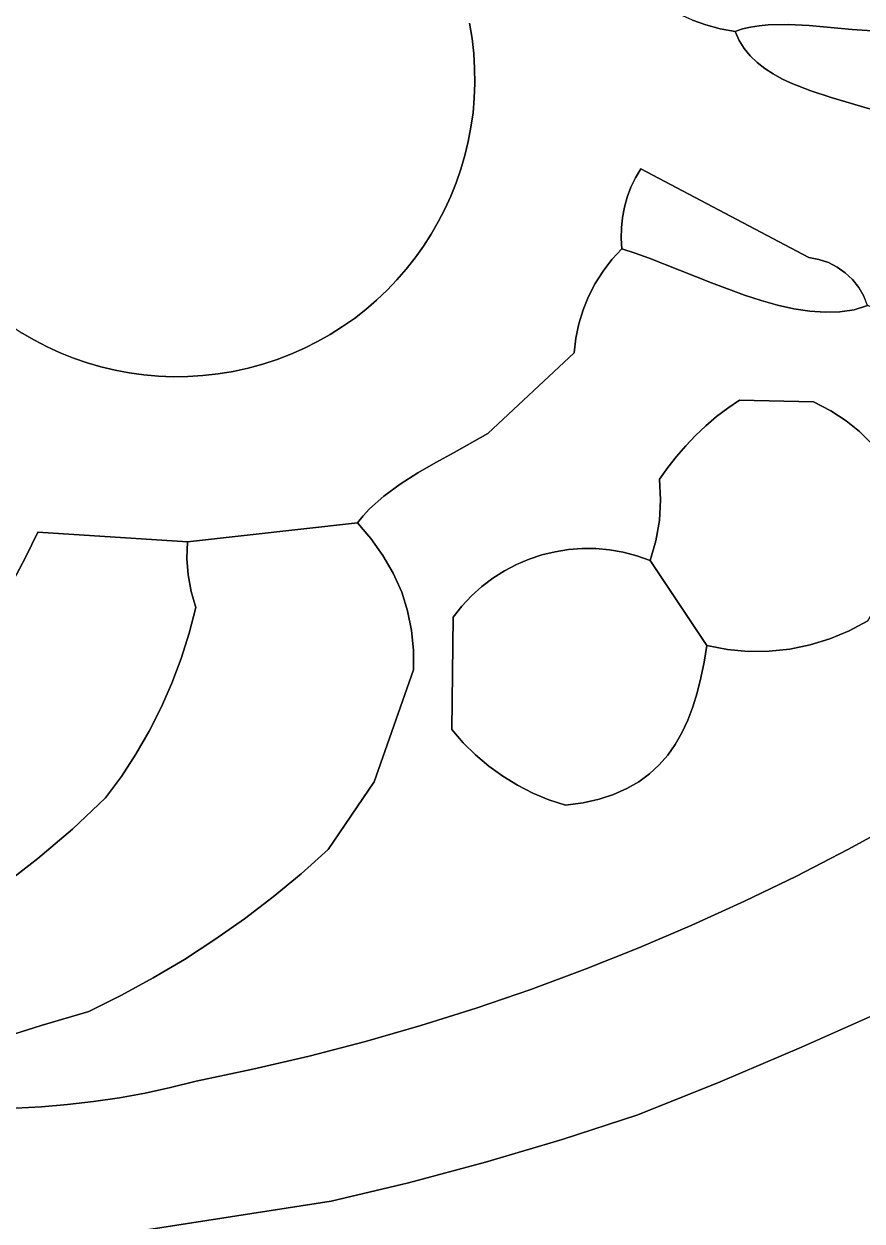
# Model space of a CAD drawing. Header units: inches. Extents: x 37.2 to 70.6, y 17.4 to 61.6.
# Drawn here: x 45.7 to 48.581, y 28.759 to 32.874 of the extents above; entities that cross this region are included whole.
import ezdxf

# ---------------------------------------------------------------- set-up
doc = ezdxf.new("R2010")
doc.units = ezdxf.units.IN
doc.layers.add('SURFACES_FOR_SKETCHUP', color=7, linetype='Continuous')

msp = doc.modelspace()

# ---------------------------------------------------------------- linework, layer by layer
at = {"layer": 'SURFACES_FOR_SKETCHUP'}
for points, invisible_edges in [([(45.3815, 33.2586), (46.4196, 31.6795), (46.0356, 33.6886)], 11), ([(47.2321, 32.8761), (46.0356, 33.6886), (46.4196, 31.6795)], 11), ([(48.5869, 33.5645), (48.4654, 33.5201), (48.6163, 32.8496)], 10), ([(48.4654, 33.5201), (48.3459, 33.4792), (48.547, 32.8551)], 10), ([(48.547, 32.8551), (48.6163, 32.8496), (48.4654, 33.5201)], 10), ([(48.3459, 33.4792), (48.12, 33.4052), (48.3275, 32.8714)], 10), ([(48.3275, 32.8714), (48.4, 32.8679), (48.3459, 33.4792)], 10), ([(48.4, 32.8679), (48.547, 32.8551), (48.3459, 33.4792)], 10), ([(48.0448, 32.8702), (48.0672, 33.3936), (47.9987, 32.8865)], 3), ([(48.1976, 32.8631), (48.0672, 33.3936), (48.0448, 32.8702)], 11), ([(48.0672, 33.3936), (48.1976, 32.8631), (48.12, 33.4052)], 3), ([(48.2591, 32.8704), (48.3275, 32.8714), (48.12, 33.4052)], 10), ([(48.2273, 32.8677), (48.12, 33.4052), (48.1976, 32.8631)], 3), ([(48.2591, 32.8704), (48.12, 33.4052), (48.2273, 32.8677)], 3), ([(46.4196, 31.6795), (45.3815, 33.2586), (45.6531, 31.8379)], 11), ([(47.2321, 32.8761), (47.2407, 32.8241), (47.7853, 33.0489)], 10), ([(47.8129, 33.0144), (47.7853, 33.0489), (47.2407, 32.8241)], 10), ([(47.8129, 33.0144), (47.2407, 32.8241), (47.2466, 32.7724)], 9), ([(47.8129, 33.0144), (47.2466, 32.7724), (47.2498, 32.7209)], 9), ([(47.8129, 33.0144), (47.2498, 32.7209), (47.8438, 32.9828)], 3), ([(47.2504, 32.6697), (47.8438, 32.9828), (47.2498, 32.7209)], 3), ([(47.2504, 32.6697), (47.8207, 32.3761), (47.8438, 32.9828)], 11), ([(47.8779, 32.9541), (47.8438, 32.9828), (47.8207, 32.3761)], 10), ([(47.9151, 32.9285), (47.8779, 32.9541), (47.8207, 32.3761)], 10), ([(47.9554, 32.9059), (47.9151, 32.9285), (47.8207, 32.3761)], 10), ([(47.9987, 32.8865), (47.9554, 32.9059), (47.8207, 32.3761)], 10), ([(47.9987, 32.8865), (47.8207, 32.3761), (48.0448, 32.8702)], 3), ([(46.4196, 31.6795), (47.0737, 32.1095), (47.2321, 32.8761)], 11), ([(47.0737, 32.1095), (47.1003, 32.1508), (47.2321, 32.8761)], 10), ([(47.1003, 32.1508), (47.1249, 32.1932), (47.2321, 32.8761)], 10), ([(47.2407, 32.8241), (47.2321, 32.8761), (47.1249, 32.1932)], 10), ([(48.0448, 32.8702), (47.8207, 32.3761), (48.1763, 32.789)], 11), ([(48.0937, 32.8571), (48.1976, 32.8631), (48.0448, 32.8702)], 3), ([(48.0448, 32.8702), (48.1763, 32.789), (48.0937, 32.8571)], 3), ([(48.0937, 32.8571), (48.1701, 32.8564), (48.1976, 32.8631)], 9), ([(48.0937, 32.8571), (48.1454, 32.8474), (48.1701, 32.8564)], 8), ([(48.159, 32.8168), (48.1454, 32.8474), (48.0937, 32.8571)], 8), ([(48.159, 32.8168), (48.0937, 32.8571), (48.1763, 32.789)], 3), ([(48.1454, 32.8474), (48.159, 32.8168), (48.1701, 32.8564)], 2), ([(48.1976, 32.8631), (48.1701, 32.8564), (48.159, 32.8168)], 10), ([(48.159, 32.8168), (48.1763, 32.789), (48.1976, 32.8631)], 10), ([(48.1969, 32.7638), (48.2273, 32.8677), (48.1763, 32.789)], 3), ([(48.1976, 32.8631), (48.1763, 32.789), (48.2273, 32.8677)], 3), ([(48.2591, 32.8704), (48.2273, 32.8677), (48.1969, 32.7638)], 10), ([(48.2206, 32.741), (48.2591, 32.8704), (48.1969, 32.7638)], 3), ([(48.2206, 32.741), (48.247, 32.7204), (48.2591, 32.8704)], 10), ([(48.3275, 32.8714), (48.2591, 32.8704), (48.247, 32.7204)], 10), ([(48.247, 32.7204), (48.2756, 32.7018), (48.3275, 32.8714)], 10), ([(48.2756, 32.7018), (48.3061, 32.6849), (48.3275, 32.8714)], 10), ([(48.4, 32.8679), (48.3275, 32.8714), (48.3061, 32.6849)], 10), ([(48.3061, 32.6849), (48.3382, 32.6697), (48.4, 32.8679)], 10), ([(48.3382, 32.6697), (48.4056, 32.6433), (48.4, 32.8679)], 10), ([(48.547, 32.8551), (48.4, 32.8679), (48.4056, 32.6433)], 10), ([(48.4749, 32.6209), (48.547, 32.8551), (48.4056, 32.6433)], 3), ([(48.6163, 32.8496), (48.547, 32.8551), (48.4749, 32.6209)], 10), ([(48.6072, 32.5819), (48.6163, 32.8496), (48.4749, 32.6209)], 3), ([(47.1249, 32.1932), (47.1475, 32.2369), (47.2407, 32.8241)], 10), ([(47.168, 32.2816), (47.2407, 32.8241), (47.1475, 32.2369)], 3), ([(47.2407, 32.8241), (47.168, 32.2816), (47.2466, 32.7724)], 3), ([(47.1863, 32.3274), (47.2466, 32.7724), (47.168, 32.2816)], 3), ([(47.1863, 32.3274), (47.2024, 32.3741), (47.2466, 32.7724)], 10), ([(47.2466, 32.7724), (47.2024, 32.3741), (47.2498, 32.7209)], 3), ([(48.1969, 32.7638), (48.1763, 32.789), (47.8207, 32.3761)], 10), ([(48.2206, 32.741), (48.1969, 32.7638), (47.8207, 32.3761)], 10), ([(47.2024, 32.3741), (47.2163, 32.4216), (47.2498, 32.7209)], 10), ([(47.2498, 32.7209), (47.2163, 32.4216), (47.2504, 32.6697)], 3), ([(48.247, 32.7204), (48.2206, 32.741), (47.8207, 32.3761)], 10), ([(48.2756, 32.7018), (48.247, 32.7204), (47.8207, 32.3761)], 10), ([(48.3061, 32.6849), (48.2756, 32.7018), (47.8207, 32.3761)], 10), ([(48.3382, 32.6697), (48.3061, 32.6849), (47.8207, 32.3761)], 10), ([(47.228, 32.47), (47.2504, 32.6697), (47.2163, 32.4216)], 3), ([(47.2504, 32.6697), (47.228, 32.47), (47.2485, 32.619)], 3), ([(47.2485, 32.619), (47.8207, 32.3761), (47.2504, 32.6697)], 3), ([(47.8207, 32.3761), (48.3983, 32.0708), (48.3382, 32.6697)], 10), ([(48.3382, 32.6697), (48.3983, 32.0708), (48.4056, 32.6433)], 3), ([(48.4056, 32.6433), (48.3983, 32.0708), (48.4749, 32.6209)], 3), ([(47.228, 32.47), (47.2372, 32.519), (47.2485, 32.619)], 10), ([(47.2441, 32.5687), (47.2485, 32.619), (47.2372, 32.519)], 2), ([(47.2441, 32.5687), (47.8207, 32.3761), (47.2485, 32.619)], 3), ([(48.4749, 32.6209), (48.3983, 32.0708), (48.6072, 32.5819)], 3), ([(47.2372, 32.519), (47.8024, 32.3447), (47.2441, 32.5687)], 3), ([(47.8207, 32.3761), (47.2441, 32.5687), (47.8024, 32.3447)], 3), ([(48.4329, 32.0646), (48.6072, 32.5819), (48.3983, 32.0708)], 3), ([(48.4656, 32.0536), (48.6072, 32.5819), (48.4329, 32.0646)], 3), ([(48.699, 32.552), (48.6072, 32.5819), (48.4656, 32.0536)], 10), ([(48.4656, 32.0536), (48.496, 32.0381), (48.699, 32.552)], 10), ([(48.7915, 32.5248), (48.699, 32.552), (48.496, 32.0381)], 10), ([(47.228, 32.47), (47.7869, 32.3122), (47.2372, 32.519)], 3), ([(47.8024, 32.3447), (47.2372, 32.519), (47.7869, 32.3122)], 3), ([(48.496, 32.0381), (48.5238, 32.0185), (48.7915, 32.5248)], 10), ([(48.5238, 32.0185), (48.5486, 31.9951), (48.7915, 32.5248)], 10), ([(48.8847, 32.5002), (48.7915, 32.5248), (48.5486, 31.9951)], 10), ([(47.2163, 32.4216), (47.7743, 32.2785), (47.228, 32.47)], 3), ([(47.7869, 32.3122), (47.228, 32.47), (47.7743, 32.2785)], 3), ([(48.5486, 31.9951), (48.5698, 31.9683), (48.8847, 32.5002)], 10), ([(48.7749, 31.8439), (48.8847, 32.5002), (48.5698, 31.9683)], 11), ([(47.2024, 32.3741), (47.7646, 32.2439), (47.2163, 32.4216)], 3), ([(47.7743, 32.2785), (47.2163, 32.4216), (47.7646, 32.2439)], 3), ([(47.1863, 32.3274), (47.7578, 32.2087), (47.2024, 32.3741)], 3), ([(47.7646, 32.2439), (47.2024, 32.3741), (47.7578, 32.2087)], 3), ([(47.7869, 32.3122), (47.9538, 32.0274), (47.8024, 32.3447)], 3), ([(47.8024, 32.3447), (47.9538, 32.0274), (47.8207, 32.3761)], 3), ([(48.0641, 31.9833), (47.8207, 32.3761), (47.9538, 32.0274)], 3), ([(47.8207, 32.3761), (48.0641, 31.9833), (48.3983, 32.0708)], 3), ([(47.168, 32.2816), (47.691, 32.0236), (47.1863, 32.3274)], 3), ([(47.7578, 32.2087), (47.1863, 32.3274), (47.7541, 32.1729)], 3), ([(47.7541, 32.1729), (47.1863, 32.3274), (47.691, 32.0236)], 11), ([(47.7743, 32.2785), (47.85, 32.0683), (47.7869, 32.3122)], 3), ([(47.9538, 32.0274), (47.7869, 32.3122), (47.85, 32.0683)], 3), ([(47.1475, 32.2369), (47.6642, 31.9813), (47.168, 32.2816)], 3), ([(47.691, 32.0236), (47.168, 32.2816), (47.6642, 31.9813)], 3), ([(47.7646, 32.2439), (47.85, 32.0683), (47.7743, 32.2785)], 3), ([(47.1249, 32.1932), (47.6413, 31.9369), (47.1475, 32.2369)], 3), ([(47.6642, 31.9813), (47.1475, 32.2369), (47.6413, 31.9369)], 3), ([(47.7578, 32.2087), (47.85, 32.0683), (47.7646, 32.2439)], 3), ([(47.1003, 32.1508), (47.6413, 31.9369), (47.1249, 32.1932)], 3), ([(47.7541, 32.1729), (47.85, 32.0683), (47.7578, 32.2087)], 3), ([(47.0737, 32.1095), (47.6225, 31.8907), (47.1003, 32.1508)], 3), ([(47.6413, 31.9369), (47.1003, 32.1508), (47.6225, 31.8907)], 3), ([(47.7215, 32.0635), (47.7541, 32.1729), (47.691, 32.0236)], 3), ([(47.7215, 32.0635), (47.7534, 32.1368), (47.7541, 32.1729)], 9), ([(47.7215, 32.0635), (47.7558, 32.1006), (47.7534, 32.1368)], 8), ([(47.7541, 32.1729), (47.7534, 32.1368), (47.8015, 32.0859)], 10), ([(47.7558, 32.1006), (47.8015, 32.0859), (47.7534, 32.1368)], 2), ([(47.7541, 32.1729), (47.8015, 32.0859), (47.85, 32.0683)], 9), ([(47.0737, 32.1095), (46.4196, 31.6795), (47.0452, 32.0696)], 3), ([(47.0452, 32.0696), (47.6079, 31.8428), (47.0737, 32.1095)], 3), ([(47.6225, 31.8907), (47.0737, 32.1095), (47.6079, 31.8428)], 3), ([(47.7558, 32.1006), (47.7215, 32.0635), (47.8015, 32.0859)], 2), ([(47.0452, 32.0696), (46.4196, 31.6795), (47.0148, 32.031)], 3), ([(47.0148, 32.031), (47.5975, 31.7937), (47.0452, 32.0696)], 3), ([(47.6079, 31.8428), (47.0452, 32.0696), (47.5975, 31.7937)], 3), ([(47.9538, 32.0274), (47.85, 32.0683), (47.6413, 31.9369)], 10), ([(47.6642, 31.9813), (47.6413, 31.9369), (47.85, 32.0683)], 10), ([(47.6642, 31.9813), (47.85, 32.0683), (47.691, 32.0236)], 3), ([(47.7215, 32.0635), (47.691, 32.0236), (47.8015, 32.0859)], 10), ([(47.85, 32.0683), (47.8015, 32.0859), (47.691, 32.0236)], 10), ([(48.1775, 31.9415), (48.3983, 32.0708), (48.0641, 31.9833)], 3), ([(48.1775, 31.9415), (48.2345, 31.9231), (48.3983, 32.0708)], 10), ([(48.2345, 31.9231), (48.291, 31.9074), (48.3983, 32.0708)], 10), ([(48.291, 31.9074), (48.3468, 31.8949), (48.3983, 32.0708)], 10), ([(48.3468, 31.8949), (48.4014, 31.8864), (48.3983, 32.0708)], 10), ([(48.4329, 32.0646), (48.3983, 32.0708), (48.4014, 31.8864)], 10), ([(48.4656, 32.0536), (48.4329, 32.0646), (48.4014, 31.8864)], 10), ([(46.4711, 31.6907), (47.0148, 32.031), (46.4196, 31.6795)], 3), ([(47.0148, 32.031), (46.4711, 31.6907), (46.9825, 31.994)], 3), ([(46.9825, 31.994), (47.2956, 31.466), (47.0148, 32.031)], 3), ([(47.5975, 31.7937), (47.0148, 32.031), (47.5916, 31.7435)], 3), ([(47.5916, 31.7435), (47.0148, 32.031), (47.2956, 31.466)], 3), ([(47.6079, 31.8428), (47.5975, 31.7937), (47.9538, 32.0274)], 10), ([(47.9538, 32.0274), (47.5975, 31.7937), (48.0814, 31.5239)], 11), ([(47.6225, 31.8907), (47.6079, 31.8428), (47.9538, 32.0274)], 10), ([(47.6413, 31.9369), (47.6225, 31.8907), (47.9538, 32.0274)], 10), ([(48.0641, 31.9833), (47.9538, 32.0274), (48.0814, 31.5239)], 10), ([(48.4014, 31.8864), (48.4544, 31.8826), (48.4656, 32.0536)], 10), ([(48.496, 32.0381), (48.4656, 32.0536), (48.4544, 31.8826)], 10), ([(48.5238, 32.0185), (48.496, 32.0381), (48.4544, 31.8826)], 10), ([(48.4544, 31.8826), (48.5054, 31.8841), (48.5238, 32.0185)], 10), ([(48.5486, 31.9951), (48.5238, 32.0185), (48.5054, 31.8841)], 10), ([(46.9825, 31.994), (46.4711, 31.6907), (46.9485, 31.9584)], 3), ([(46.9485, 31.9584), (47.2956, 31.466), (46.9825, 31.994)], 3), ([(48.1775, 31.9415), (48.0641, 31.9833), (48.1602, 31.5811)], 10), ([(48.0814, 31.5239), (48.1201, 31.5535), (48.0641, 31.9833)], 10), ([(48.1201, 31.5535), (48.1602, 31.5811), (48.0641, 31.9833)], 10), ([(48.5698, 31.9683), (48.5486, 31.9951), (48.5054, 31.8841)], 10), ([(46.5214, 31.7043), (46.9485, 31.9584), (46.4711, 31.6907)], 3), ([(46.9485, 31.9584), (46.5214, 31.7043), (46.9127, 31.9245)], 3), ([(46.9127, 31.9245), (47.2956, 31.466), (46.9485, 31.9584)], 3), ([(48.2345, 31.9231), (48.1775, 31.9415), (48.1602, 31.5811)], 10), ([(48.5054, 31.8841), (48.5541, 31.8916), (48.5698, 31.9683)], 10), ([(48.587, 31.9384), (48.5698, 31.9683), (48.5541, 31.8916)], 10), ([(48.5999, 31.9058), (48.587, 31.9384), (48.5541, 31.8916)], 2), ([(48.587, 31.9384), (48.6863, 31.8716), (48.5698, 31.9683)], 3), ([(48.7749, 31.8439), (48.5698, 31.9683), (48.6863, 31.8716)], 3), ([(46.9127, 31.9245), (46.5214, 31.7043), (46.8753, 31.8923)], 3), ([(46.5704, 31.7203), (46.8753, 31.8923), (46.5214, 31.7043)], 3), ([(46.8753, 31.8923), (46.5704, 31.7203), (46.8362, 31.8618)], 3), ([(46.8362, 31.8618), (47.1788, 31.4009), (46.8753, 31.8923)], 3), ([(46.8753, 31.8923), (47.1788, 31.4009), (46.9127, 31.9245)], 3), ([(47.2956, 31.466), (46.9127, 31.9245), (47.1788, 31.4009)], 3), ([(48.291, 31.9074), (48.2345, 31.9231), (48.1602, 31.5811)], 10), ([(48.291, 31.9074), (48.1602, 31.5811), (48.3468, 31.8949)], 3), ([(48.4141, 31.5747), (48.3468, 31.8949), (48.1602, 31.5811)], 3), ([(48.3468, 31.8949), (48.4141, 31.5747), (48.4014, 31.8864)], 3), ([(48.5541, 31.8916), (48.4738, 31.5437), (48.6863, 31.8716)], 11), ([(48.5054, 31.8841), (48.4738, 31.5437), (48.5541, 31.8916)], 3), ([(48.6863, 31.8716), (48.5999, 31.9058), (48.5541, 31.8916)], 8), ([(46.6182, 31.7386), (46.8362, 31.8618), (46.5704, 31.7203)], 3), ([(46.7956, 31.8332), (46.8362, 31.8618), (46.6182, 31.7386)], 10), ([(46.8362, 31.8618), (46.7956, 31.8332), (47.1165, 31.3666)], 10), ([(47.1165, 31.3666), (47.1788, 31.4009), (46.8362, 31.8618)], 10), ([(48.4014, 31.8864), (48.4141, 31.5747), (48.4544, 31.8826)], 3), ([(48.4544, 31.8826), (48.4141, 31.5747), (48.5054, 31.8841)], 3), ([(48.4738, 31.5437), (48.5054, 31.8841), (48.4141, 31.5747)], 3), ([(48.5266, 31.5097), (48.6863, 31.8716), (48.4738, 31.5437)], 3), ([(48.6863, 31.8716), (48.5266, 31.5097), (48.7749, 31.8439)], 3), ([(45.6943, 31.8113), (45.1542, 31.4513), (45.7368, 31.7867)], 3), ([(45.6531, 31.8379), (45.6943, 31.8113), (46.4196, 31.6795)], 10), ([(45.6943, 31.8113), (45.7368, 31.7867), (46.4196, 31.6795)], 10), ([(46.6182, 31.7386), (46.6646, 31.7591), (46.7956, 31.8332)], 10), ([(46.7534, 31.8065), (46.7956, 31.8332), (46.6646, 31.7591)], 10), ([(46.7956, 31.8332), (46.7534, 31.8065), (47.0542, 31.3304)], 10), ([(47.0542, 31.3304), (47.1165, 31.3666), (46.7956, 31.8332)], 10), ([(48.5726, 31.4728), (48.7749, 31.8439), (48.5266, 31.5097)], 3), ([(48.6119, 31.4334), (48.7749, 31.8439), (48.5726, 31.4728)], 3), ([(45.1542, 31.4513), (45.7484, 31.1266), (45.7368, 31.7867)], 11), ([(45.7804, 31.7642), (45.7368, 31.7867), (45.7484, 31.1266)], 10), ([(45.7368, 31.7867), (45.7804, 31.7642), (46.3677, 31.6709)], 10), ([(46.3677, 31.6709), (46.4196, 31.6795), (45.7368, 31.7867)], 10), ([(46.7097, 31.7818), (46.7534, 31.8065), (46.6646, 31.7591)], 2), ([(46.7097, 31.7818), (46.6646, 31.7591), (46.9941, 31.292)], 10), ([(46.7534, 31.8065), (46.7097, 31.7818), (46.9941, 31.292)], 10), ([(47.0542, 31.3304), (46.7534, 31.8065), (46.9941, 31.292)], 3), ([(47.5916, 31.7435), (48.0814, 31.5239), (47.5975, 31.7937)], 3), ([(45.8252, 31.7437), (45.7804, 31.7642), (45.7484, 31.1266)], 10), ([(45.8709, 31.7254), (45.8252, 31.7437), (45.7484, 31.1266)], 10), ([(45.9176, 31.7092), (45.8709, 31.7254), (45.7484, 31.1266)], 10), ([(45.8252, 31.7437), (46.3677, 31.6709), (45.7804, 31.7642)], 3), ([(46.3677, 31.6709), (45.8252, 31.7437), (46.3159, 31.6651)], 3), ([(45.8709, 31.7254), (46.3159, 31.6651), (45.8252, 31.7437)], 3), ([(45.8709, 31.7254), (45.9176, 31.7092), (46.3159, 31.6651)], 10), ([(46.6182, 31.7386), (46.5704, 31.7203), (46.8883, 31.2067)], 10), ([(46.6646, 31.7591), (46.6182, 31.7386), (46.9381, 31.2509)], 10), ([(46.8883, 31.2067), (46.9381, 31.2509), (46.6182, 31.7386)], 10), ([(46.9381, 31.2509), (46.9941, 31.292), (46.6646, 31.7591)], 10), ([(47.2956, 31.466), (47.8857, 31.3091), (47.5916, 31.7435)], 3), ([(48.0814, 31.5239), (47.5916, 31.7435), (48.0444, 31.4924)], 3), ([(48.0091, 31.4591), (47.5916, 31.7435), (47.9754, 31.4241)], 3), ([(47.9137, 31.349), (47.5916, 31.7435), (47.8857, 31.3091)], 3), ([(47.9436, 31.3873), (47.5916, 31.7435), (47.9137, 31.349)], 3), ([(47.9754, 31.4241), (47.5916, 31.7435), (47.9436, 31.3873)], 3), ([(48.0444, 31.4924), (47.5916, 31.7435), (48.0091, 31.4591)], 3), ([(45.9652, 31.6953), (45.9176, 31.7092), (45.7484, 31.1266)], 10), ([(46.0135, 31.6837), (45.9652, 31.6953), (45.7484, 31.1266)], 10), ([(45.9176, 31.7092), (45.9652, 31.6953), (46.2644, 31.6618)], 10), ([(46.3159, 31.6651), (45.9176, 31.7092), (46.2644, 31.6618)], 3), ([(46.2644, 31.6618), (45.9652, 31.6953), (46.2133, 31.6612)], 3), ([(46.0135, 31.6837), (46.2133, 31.6612), (45.9652, 31.6953)], 3), ([(46.2623, 31.0941), (46.8467, 31.1591), (46.4711, 31.6907)], 10), ([(46.4711, 31.6907), (46.4196, 31.6795), (46.2623, 31.0941)], 10), ([(46.5214, 31.7043), (46.4711, 31.6907), (46.8467, 31.1591)], 10), ([(46.5704, 31.7203), (46.5214, 31.7043), (46.8663, 31.1834)], 10), ([(46.8467, 31.1591), (46.8663, 31.1834), (46.5214, 31.7043)], 10), ([(46.8663, 31.1834), (46.8883, 31.2067), (46.5704, 31.7203)], 10), ([(46.0626, 31.6744), (46.0135, 31.6837), (45.7484, 31.1266)], 10), ([(45.7484, 31.1266), (46.2623, 31.0941), (46.0626, 31.6744)], 10), ([(46.0135, 31.6837), (46.0626, 31.6744), (46.1625, 31.6631)], 10), ([(46.2133, 31.6612), (46.0135, 31.6837), (46.1625, 31.6631)], 3), ([(46.1123, 31.6676), (46.0626, 31.6744), (46.2623, 31.0941)], 10), ([(46.1123, 31.6676), (46.1625, 31.6631), (46.0626, 31.6744)], 2), ([(46.1625, 31.6631), (46.1123, 31.6676), (46.2623, 31.0941)], 10), ([(46.2133, 31.6612), (46.1625, 31.6631), (46.2623, 31.0941)], 10), ([(46.2644, 31.6618), (46.2133, 31.6612), (46.2623, 31.0941)], 10), ([(46.4196, 31.6795), (46.3677, 31.6709), (46.2623, 31.0941)], 10), ([(46.3677, 31.6709), (46.3159, 31.6651), (46.2623, 31.0941)], 10), ([(46.3159, 31.6651), (46.2644, 31.6618), (46.2623, 31.0941)], 10), ([(48.1201, 31.5535), (48.0814, 31.5239), (48.4141, 31.5747)], 10), ([(48.4141, 31.5747), (48.0814, 31.5239), (48.4738, 31.5437)], 3), ([(48.4141, 31.5747), (48.1602, 31.5811), (48.1201, 31.5535)], 8), ([(48.4738, 31.5437), (48.0444, 31.4924), (48.5266, 31.5097)], 3), ([(48.0444, 31.4924), (48.4738, 31.5437), (48.0814, 31.5239)], 3), ([(48.0444, 31.4924), (48.0091, 31.4591), (48.5266, 31.5097)], 10), ([(48.5726, 31.4728), (48.5266, 31.5097), (48.0091, 31.4591)], 10), ([(45.1211, 31.3408), (45.7484, 31.1266), (45.1542, 31.4513)], 3), ([(47.1788, 31.4009), (47.4366, 31.0339), (47.2956, 31.466)], 3), ([(47.5724, 31.067), (47.6191, 31.0705), (47.2956, 31.466)], 10), ([(47.5724, 31.067), (47.2956, 31.466), (47.5263, 31.0596)], 3), ([(47.8857, 31.3091), (47.2956, 31.466), (47.6191, 31.0705)], 11), ([(47.4809, 31.0486), (47.2956, 31.466), (47.4366, 31.0339)], 3), ([(47.5263, 31.0596), (47.2956, 31.466), (47.4809, 31.0486)], 3), ([(47.8846, 31.1674), (48.5726, 31.4728), (48.0091, 31.4591)], 11), ([(47.8846, 31.1674), (48.7128, 31.1519), (48.5726, 31.4728)], 11), ([(48.0091, 31.4591), (47.9754, 31.4241), (47.8846, 31.1674)], 10), ([(48.6119, 31.4334), (48.5726, 31.4728), (48.7128, 31.1519)], 10), ([(47.1165, 31.3666), (47.3522, 30.9938), (47.1788, 31.4009)], 3), ([(47.3936, 31.0156), (47.1788, 31.4009), (47.3522, 30.9938)], 3), ([(47.4366, 31.0339), (47.1788, 31.4009), (47.3936, 31.0156)], 3), ([(47.889, 31.2381), (47.8846, 31.1674), (47.9754, 31.4241)], 10), ([(47.9754, 31.4241), (47.9436, 31.3873), (47.889, 31.2381)], 10), ([(47.1165, 31.3666), (47.0542, 31.3304), (47.3124, 30.9685)], 10), ([(47.1165, 31.3666), (47.3124, 30.9685), (47.3522, 30.9938)], 9), ([(47.9137, 31.349), (47.889, 31.2381), (47.9436, 31.3873)], 3), ([(45.0825, 31.2326), (45.7067, 31.0426), (45.1211, 31.3408)], 3), ([(45.7484, 31.1266), (45.1211, 31.3408), (45.7067, 31.0426)], 3), ([(47.0542, 31.3304), (46.9941, 31.292), (46.9694, 30.9857)], 10), ([(46.9694, 30.9857), (47.2747, 30.9399), (47.0542, 31.3304)], 11), ([(47.2747, 30.9399), (47.3124, 30.9685), (47.0542, 31.3304)], 10), ([(47.9137, 31.349), (47.8857, 31.3091), (47.889, 31.2381)], 8), ([(46.9941, 31.292), (46.9381, 31.2509), (46.934, 31.0472)], 10), ([(46.9694, 30.9857), (46.9941, 31.292), (46.934, 31.0472)], 3), ([(47.6662, 31.0702), (47.8857, 31.3091), (47.6191, 31.0705)], 3), ([(47.8857, 31.3091), (47.6662, 31.0702), (47.889, 31.2381)], 3), ([(45.7067, 31.0426), (45.0825, 31.2326), (45.663, 30.9598)], 3), ([(46.8883, 31.2067), (46.893, 31.1051), (46.9381, 31.2509)], 3), ([(46.934, 31.0472), (46.9381, 31.2509), (46.893, 31.1051)], 3), ([(47.7134, 31.066), (47.889, 31.2381), (47.6662, 31.0702)], 3), ([(47.8846, 31.1674), (47.889, 31.2381), (47.7134, 31.066)], 10), ([(46.8883, 31.2067), (46.8663, 31.1834), (46.893, 31.1051)], 10), ([(46.2623, 31.0941), (46.2605, 31.0368), (46.8467, 31.1591)], 2), ([(46.2605, 31.0368), (46.2647, 30.9797), (46.8467, 31.1591)], 10), ([(46.2647, 30.9797), (46.2749, 30.9234), (46.8467, 31.1591)], 10), ([(46.2749, 30.9234), (46.291, 30.8683), (46.8467, 31.1591)], 10), ([(46.893, 31.1051), (46.8467, 31.1591), (46.291, 30.8683)], 10), ([(46.8467, 31.1591), (46.893, 31.1051), (46.8663, 31.1834)], 2), ([(47.7604, 31.0578), (47.8846, 31.1674), (47.7134, 31.066)], 3), ([(47.8846, 31.1674), (47.7604, 31.0578), (47.8727, 31.0975)], 3), ([(47.8846, 31.1674), (47.8727, 31.0975), (48.262, 30.7176)], 10), ([(48.698, 31.0453), (47.8846, 31.1674), (48.4028, 30.7391)], 11), ([(48.3329, 30.725), (48.4028, 30.7391), (47.8846, 31.1674)], 10), ([(48.7083, 31.0992), (48.7128, 31.1519), (47.8846, 31.1674)], 10), ([(48.3329, 30.725), (47.8846, 31.1674), (48.262, 30.7176)], 3), ([(48.7083, 31.0992), (47.8846, 31.1674), (48.698, 31.0453)], 3), ([(45.7067, 31.0426), (46.2647, 30.9797), (45.7484, 31.1266)], 3), ([(46.2623, 31.0941), (45.7484, 31.1266), (46.2605, 31.0368)], 2), ([(46.2605, 31.0368), (45.7484, 31.1266), (46.2647, 30.9797)], 3), ([(46.934, 31.0472), (46.893, 31.1051), (46.291, 30.8683)], 10), ([(47.5724, 31.067), (47.5263, 31.0596), (47.9998, 30.5264)], 10), ([(47.6191, 31.0705), (47.5724, 31.067), (48.0148, 30.5751)], 10), ([(47.9998, 30.5264), (48.0148, 30.5751), (47.5724, 31.067)], 10), ([(47.6191, 31.0705), (48.0148, 30.5751), (47.6662, 31.0702)], 3), ([(48.0277, 30.6266), (47.6662, 31.0702), (48.0148, 30.5751)], 3), ([(47.6662, 31.0702), (48.0277, 30.6266), (47.7134, 31.066)], 3), ([(47.8071, 31.0456), (47.8727, 31.0975), (47.7604, 31.0578)], 3), ([(47.8532, 31.0292), (47.8727, 31.0975), (47.8071, 31.0456)], 2), ([(47.8727, 31.0975), (47.8532, 31.0292), (48.048, 30.737)], 8), ([(48.119, 30.7235), (48.1905, 30.7171), (47.8727, 31.0975)], 10), ([(48.048, 30.737), (48.119, 30.7235), (47.8727, 31.0975)], 10), ([(48.262, 30.7176), (47.8727, 31.0975), (48.1905, 30.7171)], 3), ([(45.663, 30.9598), (46.2682, 30.7797), (45.7067, 31.0426)], 3), ([(46.2647, 30.9797), (45.7067, 31.0426), (46.2749, 30.9234)], 3), ([(46.2749, 30.9234), (45.7067, 31.0426), (46.2682, 30.7797)], 11), ([(46.9694, 30.9857), (46.934, 31.0472), (46.291, 30.8683)], 10), ([(47.4366, 31.0339), (47.3936, 31.0156), (47.3466, 30.2881)], 10), ([(47.3466, 30.2881), (47.9624, 30.4374), (47.4366, 31.0339)], 11), ([(47.4809, 31.0486), (47.4366, 31.0339), (47.9824, 30.4805)], 10), ([(47.9624, 30.4374), (47.9824, 30.4805), (47.4366, 31.0339)], 10), ([(47.4809, 31.0486), (47.9824, 30.4805), (47.5263, 31.0596)], 3), ([(47.9824, 30.4805), (47.9998, 30.5264), (47.5263, 31.0596)], 10), ([(47.7134, 31.066), (48.0277, 30.6266), (47.7604, 31.0578)], 3), ([(47.7604, 31.0578), (48.0277, 30.6266), (47.8071, 31.0456)], 3), ([(48.0386, 30.6805), (47.8071, 31.0456), (48.0277, 30.6266)], 3), ([(47.8071, 31.0456), (48.0386, 30.6805), (47.8532, 31.0292)], 3), ([(48.048, 30.737), (47.8532, 31.0292), (48.0386, 30.6805)], 2), ([(48.682, 30.9904), (48.698, 31.0453), (48.4028, 30.7391)], 10), ([(46.9694, 30.9857), (46.291, 30.8683), (46.9989, 30.9211)], 3), ([(46.9989, 30.9211), (47.2392, 30.9079), (46.9694, 30.9857)], 3), ([(47.2747, 30.9399), (46.9694, 30.9857), (47.2392, 30.9079)], 3), ([(47.3522, 30.9938), (47.3124, 30.9685), (47.2984, 30.3229)], 10), ([(47.2984, 30.3229), (47.3466, 30.2881), (47.3522, 30.9938)], 10), ([(47.3936, 31.0156), (47.3522, 30.9938), (47.3466, 30.2881)], 10), ([(48.4028, 30.7391), (48.4712, 30.76), (48.682, 30.9904)], 10), ([(48.6605, 30.9347), (48.682, 30.9904), (48.4712, 30.76)], 10), ([(45.6174, 30.8781), (46.2085, 30.6073), (45.663, 30.9598)], 3), ([(46.2682, 30.7797), (45.663, 30.9598), (46.2407, 30.6926)], 3), ([(46.2407, 30.6926), (45.663, 30.9598), (46.2085, 30.6073)], 3), ([(47.2747, 30.9399), (47.2984, 30.3229), (47.3124, 30.9685)], 3), ([(46.2682, 30.7797), (46.291, 30.8683), (46.2749, 30.9234)], 8), ([(47.0192, 30.8559), (46.9989, 30.9211), (46.291, 30.8683)], 10), ([(47.2062, 30.8727), (46.9989, 30.9211), (47.1758, 30.8344)], 3), ([(47.2392, 30.9079), (46.9989, 30.9211), (47.2062, 30.8727)], 3), ([(47.0192, 30.8559), (47.1758, 30.8344), (46.9989, 30.9211)], 3), ([(47.2392, 30.9079), (47.2062, 30.8727), (47.253, 30.3613)], 10), ([(47.2392, 30.9079), (47.253, 30.3613), (47.2747, 30.9399)], 3), ([(47.2984, 30.3229), (47.2747, 30.9399), (47.253, 30.3613)], 3), ([(48.5375, 30.7875), (48.6605, 30.9347), (48.4712, 30.76)], 3), ([(48.6336, 30.8784), (48.6605, 30.9347), (48.5375, 30.7875)], 10), ([(45.5698, 30.7975), (46.1718, 30.5239), (45.6174, 30.8781)], 3), ([(46.2085, 30.6073), (45.6174, 30.8781), (46.1718, 30.5239)], 3), ([(46.2682, 30.7797), (47.0328, 30.7892), (46.291, 30.8683)], 3), ([(47.0192, 30.8559), (46.291, 30.8683), (47.0328, 30.7892)], 3), ([(47.2062, 30.8727), (47.1758, 30.8344), (47.2106, 30.4032)], 10), ([(47.2106, 30.4032), (47.253, 30.3613), (47.2062, 30.8727)], 10), ([(48.6013, 30.8215), (48.6336, 30.8784), (48.5375, 30.7875)], 2), ([(47.0328, 30.7892), (47.1758, 30.8344), (47.0192, 30.8559)], 3), ([(47.0396, 30.7215), (47.1758, 30.8344), (47.0328, 30.7892)], 3), ([(47.1714, 30.4484), (47.1758, 30.8344), (47.0396, 30.6533)], 10), ([(47.0396, 30.6533), (47.1758, 30.8344), (47.0396, 30.7215)], 3), ([(47.1714, 30.4484), (47.2106, 30.4032), (47.1758, 30.8344)], 2), ([(48.6013, 30.8215), (48.5375, 30.7875), (48.8796, 30.2318)], 10), ([(45.5204, 30.7182), (46.1307, 30.4426), (45.5698, 30.7975)], 3), ([(46.1718, 30.5239), (45.5698, 30.7975), (46.1307, 30.4426)], 3), ([(46.2407, 30.6926), (47.0396, 30.6533), (46.2682, 30.7797)], 3), ([(47.0396, 30.7215), (47.0328, 30.7892), (46.2682, 30.7797)], 10), ([(47.0396, 30.7215), (46.2682, 30.7797), (47.0396, 30.6533)], 3), ([(48.5375, 30.7875), (48.4712, 30.76), (48.8796, 30.2318)], 10), ([(48.4028, 30.7391), (48.3329, 30.725), (48.533, 30.0361)], 10), ([(48.4712, 30.76), (48.4028, 30.7391), (48.7075, 30.1318)], 10), ([(48.533, 30.0361), (48.7075, 30.1318), (48.4028, 30.7391)], 10), ([(48.7075, 30.1318), (48.8796, 30.2318), (48.4712, 30.76)], 10), ([(45.4691, 30.6401), (46.0353, 30.2871), (45.5204, 30.7182)], 3), ([(46.1307, 30.4426), (45.5204, 30.7182), (46.0851, 30.3636)], 3), ([(46.0851, 30.3636), (45.5204, 30.7182), (46.0353, 30.2871)], 3), ([(47.9824, 30.4805), (48.262, 30.7176), (47.9998, 30.5264)], 3), ([(47.9824, 30.4805), (48.533, 30.0361), (48.262, 30.7176)], 11), ([(47.9998, 30.5264), (48.262, 30.7176), (48.0148, 30.5751)], 3), ([(48.1905, 30.7171), (48.0148, 30.5751), (48.262, 30.7176)], 3), ([(48.0148, 30.5751), (48.1905, 30.7171), (48.0277, 30.6266)], 3), ([(48.119, 30.7235), (48.0386, 30.6805), (48.0277, 30.6266)], 9), ([(48.119, 30.7235), (48.0277, 30.6266), (48.1905, 30.7171)], 3), ([(48.119, 30.7235), (48.048, 30.737), (48.0386, 30.6805)], 8), ([(48.3329, 30.725), (48.262, 30.7176), (48.533, 30.0361)], 10), ([(46.2085, 30.6073), (46.9045, 30.2681), (46.2407, 30.6926)], 3), ([(46.9045, 30.2681), (47.0396, 30.6533), (46.2407, 30.6926)], 10), ([(45.416, 30.5633), (45.9813, 30.2132), (45.4691, 30.6401)], 3), ([(46.0353, 30.2871), (45.4691, 30.6401), (45.9813, 30.2132)], 3), ([(47.1714, 30.4484), (47.0396, 30.6533), (46.9045, 30.2681)], 9), ([(46.2085, 30.6073), (46.1718, 30.5239), (46.9045, 30.2681)], 10), ([(45.3611, 30.4878), (45.8671, 30.1061), (45.416, 30.5633)], 3), ([(45.9813, 30.2132), (45.416, 30.5633), (45.8671, 30.1061)], 3), ([(46.1718, 30.5239), (46.1307, 30.4426), (46.7462, 30.0361)], 10), ([(46.9045, 30.2681), (46.1718, 30.5239), (46.7462, 30.0361)], 3), ([(45.3044, 30.4136), (45.748, 30.0047), (45.3611, 30.4878)], 3), ([(45.8671, 30.1061), (45.3611, 30.4878), (45.748, 30.0047)], 3), ([(47.9624, 30.4374), (48.533, 30.0361), (47.9824, 30.4805)], 3), ([(45.2459, 30.3407), (45.748, 30.0047), (45.3044, 30.4136)], 3), ([(46.1307, 30.4426), (46.0851, 30.3636), (46.6532, 29.953)], 10), ([(46.6532, 29.953), (46.7462, 30.0361), (46.1307, 30.4426)], 10), ([(47.1714, 30.4484), (46.9045, 30.2681), (47.2106, 30.4032)], 3), ([(47.3466, 30.2881), (47.3972, 30.2572), (47.9624, 30.4374)], 10), ([(47.9395, 30.3974), (47.9624, 30.4374), (47.3972, 30.2572)], 10), ([(47.9395, 30.3974), (48.3563, 29.9449), (47.9624, 30.4374)], 3), ([(48.533, 30.0361), (47.9624, 30.4374), (48.3563, 29.9449)], 3), ([(47.2106, 30.4032), (46.9045, 30.2681), (47.253, 30.3613)], 3), ([(47.9134, 30.3604), (47.9395, 30.3974), (47.3972, 30.2572)], 10), ([(47.9395, 30.3974), (47.9134, 30.3604), (48.3563, 29.9449)], 10), ([(45.748, 30.0047), (45.2459, 30.3407), (45.6243, 29.9093)], 3), ([(46.0851, 30.3636), (46.0353, 30.2871), (46.5571, 29.8736)], 10), ([(46.5571, 29.8736), (46.6532, 29.953), (46.0851, 30.3636)], 10), ([(47.253, 30.3613), (46.9045, 30.2681), (47.2984, 30.3229)], 3), ([(47.884, 30.3266), (47.9134, 30.3604), (47.3972, 30.2572)], 10), ([(47.884, 30.3266), (47.3972, 30.2572), (47.8509, 30.2962)], 3), ([(47.884, 30.3266), (47.8509, 30.2962), (48.1776, 29.858)], 10), ([(47.884, 30.3266), (48.1776, 29.858), (47.9134, 30.3604)], 3), ([(48.1776, 29.858), (48.3563, 29.9449), (47.9134, 30.3604)], 10), ([(46.0353, 30.2871), (45.9813, 30.2132), (46.4581, 29.7979)], 10), ([(46.4581, 29.7979), (46.5571, 29.8736), (46.0353, 30.2871)], 10), ([(46.7462, 30.0361), (47.3466, 30.2881), (46.9045, 30.2681)], 3), ([(47.3466, 30.2881), (46.7462, 30.0361), (47.3972, 30.2572)], 3), ([(47.2984, 30.3229), (46.9045, 30.2681), (47.3466, 30.2881)], 3), ([(47.8139, 30.2691), (47.8509, 30.2962), (47.3972, 30.2572)], 10), ([(47.8509, 30.2962), (47.8139, 30.2691), (48.1776, 29.858)], 10), ([(46.7462, 30.0361), (47.2549, 29.4911), (47.3972, 30.2572)], 11), ([(47.2549, 29.4911), (47.443, 29.5553), (47.3972, 30.2572)], 10), ([(47.7728, 30.2455), (47.8139, 30.2691), (47.3972, 30.2572)], 10), ([(47.4501, 30.2301), (47.3972, 30.2572), (47.443, 29.5553)], 10), ([(47.3972, 30.2572), (47.4501, 30.2301), (47.7274, 30.2256)], 10), ([(47.7274, 30.2256), (47.7728, 30.2455), (47.3972, 30.2572)], 10), ([(47.7728, 30.2455), (47.7274, 30.2256), (47.9968, 29.7756)], 10), ([(47.8139, 30.2691), (47.7728, 30.2455), (47.9968, 29.7756)], 10), ([(47.9968, 29.7756), (48.1776, 29.858), (47.8139, 30.2691)], 10), ([(45.9813, 30.2132), (45.8671, 30.1061), (46.2519, 29.6585)], 10), ([(46.3564, 29.7262), (46.4581, 29.7979), (45.9813, 30.2132)], 10), ([(46.2519, 29.6585), (46.3564, 29.7262), (45.9813, 30.2132)], 10), ([(47.5052, 30.2072), (47.4501, 30.2301), (47.443, 29.5553)], 10), ([(47.443, 29.5553), (47.6294, 29.6242), (47.5052, 30.2072)], 10), ([(47.6772, 30.2093), (47.7274, 30.2256), (47.4501, 30.2301)], 10), ([(47.5052, 30.2072), (47.6772, 30.2093), (47.4501, 30.2301)], 3), ([(47.6222, 30.1969), (47.6772, 30.2093), (47.5052, 30.2072)], 10), ([(47.562, 30.1884), (47.5052, 30.2072), (47.6294, 29.6242)], 10), ([(47.562, 30.1884), (47.6222, 30.1969), (47.5052, 30.2072)], 2), ([(47.6772, 30.2093), (47.6222, 30.1969), (47.814, 29.6976)], 10), ([(47.7274, 30.2256), (47.6772, 30.2093), (47.814, 29.6976)], 10), ([(47.814, 29.6976), (47.9968, 29.7756), (47.7274, 30.2256)], 10), ([(47.6222, 30.1969), (47.562, 30.1884), (47.814, 29.6976)], 10), ([(47.6294, 29.6242), (47.814, 29.6976), (47.562, 30.1884)], 10), ([(48.533, 30.0361), (48.9275, 29.6092), (48.7075, 30.1318)], 3), ([(45.8671, 30.1061), (45.748, 30.0047), (46.1449, 29.5948)], 10), ([(46.1449, 29.5948), (46.2519, 29.6585), (45.8671, 30.1061)], 10), ([(45.748, 30.0047), (45.6243, 29.9093), (45.9236, 29.4798)], 10), ([(45.9236, 29.4798), (46.0354, 29.5352), (45.748, 30.0047)], 10), ([(46.0354, 29.5352), (46.1449, 29.5948), (45.748, 30.0047)], 10), ([(46.6532, 29.953), (47.0652, 29.4314), (46.7462, 30.0361)], 3), ([(47.2549, 29.4911), (46.7462, 30.0361), (47.0652, 29.4314)], 3), ([(48.3563, 29.9449), (48.6517, 29.4802), (48.533, 30.0361)], 3), ([(48.9275, 29.6092), (48.533, 30.0361), (48.6517, 29.4802)], 3), ([(46.5571, 29.8736), (46.874, 29.3764), (46.6532, 29.953)], 3), ([(47.0652, 29.4314), (46.6532, 29.953), (46.874, 29.3764)], 3), ([(48.1776, 29.858), (48.3736, 29.3563), (48.3563, 29.9449)], 3), ([(48.6517, 29.4802), (48.3563, 29.9449), (48.3736, 29.3563)], 3), ([(45.6243, 29.9093), (45.4962, 29.8201), (45.7597, 29.4312)], 10), ([(45.7597, 29.4312), (45.9236, 29.4798), (45.6243, 29.9093)], 10), ([(46.4581, 29.7979), (46.6813, 29.3261), (46.5571, 29.8736)], 3), ([(46.874, 29.3764), (46.5571, 29.8736), (46.6813, 29.3261)], 3), ([(47.9968, 29.7756), (48.3736, 29.3563), (48.1776, 29.858)], 3), ([(45.6695, 29.402), (45.7597, 29.4312), (45.4962, 29.8201)], 10), ([(46.3564, 29.7262), (46.6813, 29.3261), (46.4581, 29.7979)], 3), ([(47.814, 29.6976), (48.0932, 29.2375), (47.9968, 29.7756)], 3), ([(48.3736, 29.3563), (47.9968, 29.7756), (48.0932, 29.2375)], 3), ([(46.2519, 29.6585), (46.4873, 29.2805), (46.3564, 29.7262)], 3), ([(46.6813, 29.3261), (46.3564, 29.7262), (46.4873, 29.2805)], 3), ([(47.6294, 29.6242), (47.8105, 29.1238), (47.814, 29.6976)], 3), ([(48.0932, 29.2375), (47.814, 29.6976), (47.8105, 29.1238)], 3), ([(46.1449, 29.5948), (46.292, 29.2397), (46.2519, 29.6585)], 3), ([(46.4873, 29.2805), (46.2519, 29.6585), (46.292, 29.2397)], 3), ([(50.3742, 29.6422), (48.3736, 29.3563), (46.843, 27.7165)], 3), ([(46.843, 27.7165), (49.1303, 27.6914), (50.3742, 29.6422)], 3), ([(48.3736, 29.3563), (50.3742, 29.6422), (48.6517, 29.4802)], 3), ([(46.0354, 29.5352), (46.2047, 29.2179), (46.1449, 29.5948)], 3), ([(46.292, 29.2397), (46.1449, 29.5948), (46.2047, 29.2179)], 3), ([(47.443, 29.5553), (47.8105, 29.1238), (47.6294, 29.6242)], 3), ([(47.2549, 29.4911), (47.5501, 29.0391), (47.443, 29.5553)], 3), ([(47.5501, 29.0391), (47.8105, 29.1238), (47.443, 29.5553)], 10), ([(45.9236, 29.4798), (46.1168, 29.199), (46.0354, 29.5352)], 3), ([(46.2047, 29.2179), (46.0354, 29.5352), (46.1168, 29.199)], 3), ([(45.7597, 29.4312), (45.9396, 29.1697), (45.9236, 29.4798)], 3), ([(46.1168, 29.199), (45.9236, 29.4798), (46.0284, 29.1829)], 3), ([(46.0284, 29.1829), (45.9236, 29.4798), (45.9396, 29.1697)], 3), ([(47.0652, 29.4314), (47.2874, 28.9614), (47.2549, 29.4911)], 3), ([(47.5501, 29.0391), (47.2549, 29.4911), (47.2874, 28.9614)], 3), ([(45.6695, 29.402), (45.7608, 29.1518), (45.7597, 29.4312)], 3), ([(45.9396, 29.1697), (45.7597, 29.4312), (45.8503, 29.1593)], 3), ([(45.8503, 29.1593), (45.7597, 29.4312), (45.7608, 29.1518)], 3), ([(46.874, 29.3764), (47.0228, 28.8908), (47.0652, 29.4314)], 3), ([(47.2874, 28.9614), (47.0652, 29.4314), (47.0228, 28.8908)], 3), ([(45.7608, 29.1518), (45.6695, 29.402), (45.671, 29.1472)], 3), ([(46.874, 29.3764), (46.6813, 29.3261), (47.0228, 28.8908)], 10), ([(48.0932, 29.2375), (46.843, 27.7165), (48.3736, 29.3563)], 3), ([(46.6813, 29.3261), (46.4873, 29.2805), (46.7564, 28.8273)], 10), ([(46.7564, 28.8273), (47.0228, 28.8908), (46.6813, 29.3261)], 10), ([(46.4873, 29.2805), (46.292, 29.2397), (46.7564, 28.8273)], 10), ([(45.902, 28.6946), (46.7564, 28.8273), (46.2047, 29.2179)], 10), ([(46.2047, 29.2179), (46.1168, 29.199), (45.902, 28.6946)], 10), ([(46.292, 29.2397), (46.2047, 29.2179), (46.7564, 28.8273)], 10), ([(47.8105, 29.1238), (46.843, 27.7165), (48.0932, 29.2375)], 3), ([(46.1168, 29.199), (46.0284, 29.1829), (45.902, 28.6946)], 10), ([(46.0284, 29.1829), (45.9396, 29.1697), (45.902, 28.6946)], 10), ([(45.6249, 28.6823), (45.902, 28.6946), (45.7608, 29.1518)], 10), ([(45.7608, 29.1518), (45.671, 29.1472), (45.6249, 28.6823)], 10), ([(45.8503, 29.1593), (45.7608, 29.1518), (45.902, 28.6946)], 10), ([(45.9396, 29.1697), (45.8503, 29.1593), (45.902, 28.6946)], 10), ([(47.8105, 29.1238), (47.5501, 29.0391), (46.843, 27.7165)], 10), ([(47.5501, 29.0391), (47.2874, 28.9614), (46.843, 27.7165)], 10), ([(47.2874, 28.9614), (47.0228, 28.8908), (46.843, 27.7165)], 10), ([(47.0228, 28.8908), (46.7564, 28.8273), (46.843, 27.7165)], 10), ([(46.7564, 28.8273), (45.902, 28.6946), (46.0124, 28.3312)], 10), ([(46.0124, 28.3312), (46.0368, 28.3026), (46.7564, 28.8273)], 10), ([(46.0368, 28.3026), (46.0587, 28.272), (46.7564, 28.8273)], 10), ([(46.0587, 28.272), (46.078, 28.2394), (46.7564, 28.8273)], 10), ([(46.078, 28.2394), (46.0945, 28.2051), (46.7564, 28.8273)], 10), ([(46.0945, 28.2051), (46.1081, 28.1692), (46.7564, 28.8273)], 10), ([(46.1081, 28.1692), (46.1185, 28.1317), (46.7564, 28.8273)], 10), ([(46.843, 27.7165), (46.7564, 28.8273), (46.1185, 28.1317)], 11)]:
    msp.add_3dface(points, dxfattribs=dict(at, invisible_edges=invisible_edges))

doc.saveas('drawing.dxf')
